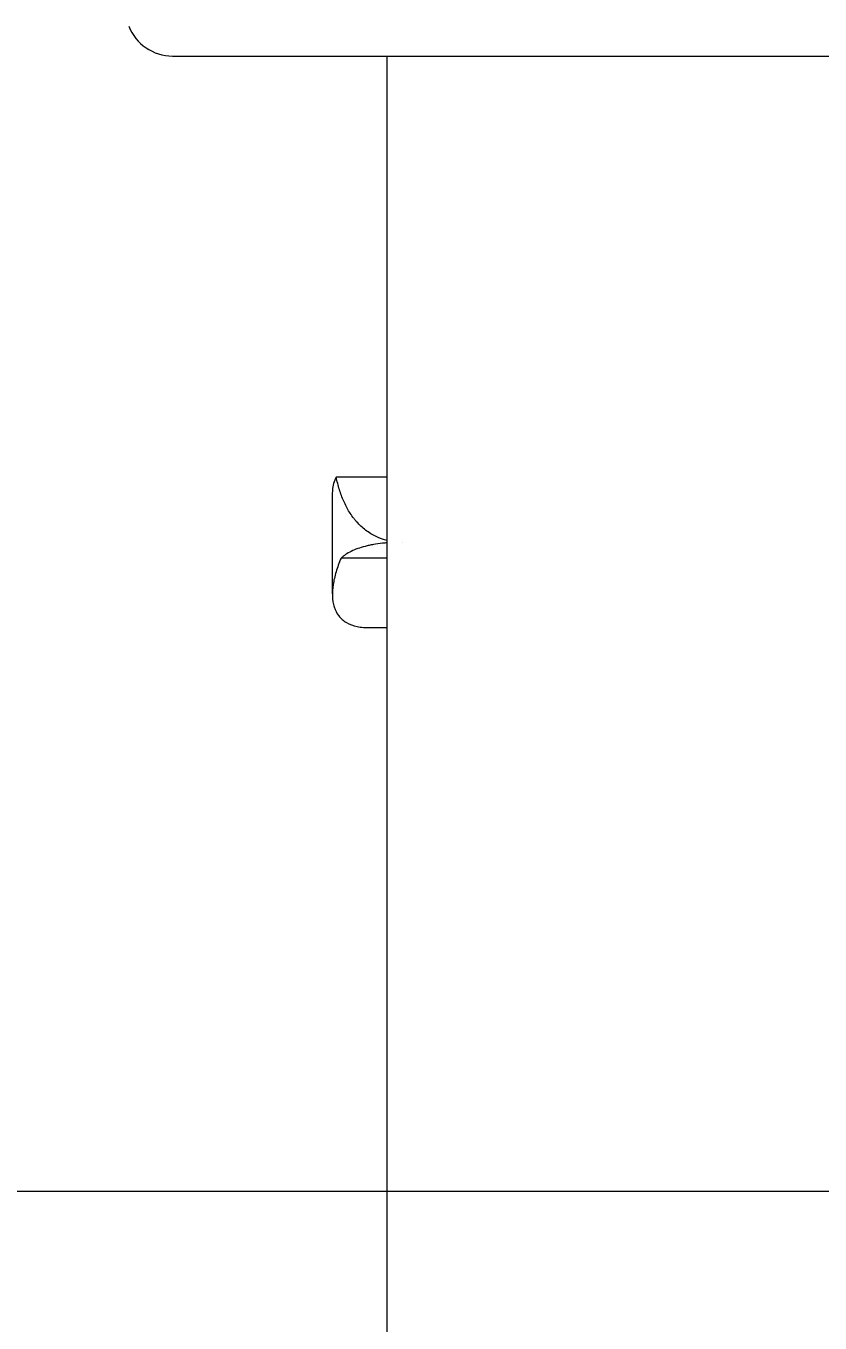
# Model space of a CAD drawing. Extents: x 840 to 1630, y 0 to 579.
# Drawn here: x 1336.48 to 1357.6, y 222.65 to 257.15 of the extents above; entities that cross this region are included whole.
import ezdxf

# ---------------------------------------------------------------- set-up
doc = ezdxf.new("R2010")
doc.units = 0
doc.header["$LTSCALE"] = 10
doc.header["$MEASUREMENT"] = 0
doc.header["$PDMODE"] = 3
doc.header["$PDSIZE"] = -10
doc.layers.get('0').update_dxf_attribs({"linetype": 'CONTINUOUS'})
doc.layers.get('DEFPOINTS').update_dxf_attribs({"linetype": 'CONTINUOUS'})
doc.layers.add('1', color=7, linetype='CONTINUOUS')
doc.styles.add('Daelim Dimension', font='NanumGothic.ttf')
doc.dimstyles.new('DEFAULT', dxfattribs={"dimscale": 2, "dimtxt": 2, "dimasz": 2, "dimexe": 0, "dimexo": 2, "dimgap": 1, "dimtad": 1, "dimdec": 0, "dimzin": 9, "dimdsep": 46, "dimtxsty": 'Daelim Dimension', "dimcen": 0.5, "dimclrd": 5, "dimclre": 5, "dimclrt": 256, "dimadec": 1, "dimazin": 0, "dimtfac": 1, "dimtdec": 0, "dimtix": 1, "dimtmove": 0, "dimatfit": 3, "dimfxl": 1, "dimtolj": 1, "dimtzin": 1, "dimlwd": 9, "dimlwe": 9, "dimarcsym": 0})

# ---------------------------------------------------------------- blocks, each defined once
blk = doc.blocks.new('*D3')
at = {"color": 5, "lineweight": 9, "ltscale": 0.5, "transparency": 16777216}
for p, q in [((1226.945, 357.844), (1226.945, 224.161)), ((1362.13, 248.164), (1362.13, 224.161)), ((1230.945, 226.161), (1358.13, 226.161))]:
    blk.add_line(p, q, dxfattribs=at)
at = {"color": 5, "ltscale": 0.5, "transparency": 16777216}
for points in [[(1230.945, 226.828), (1230.945, 225.494), (1226.945, 226.161)], [(1358.13, 226.828), (1358.13, 225.494), (1362.13, 226.161)]]:
    blk.add_solid(points, dxfattribs=at)
at = {"layer": 'DEFPOINTS', "color": 0, "ltscale": 0.5, "transparency": 16777216}
for p in [(1226.945, 361.844), (1362.13, 252.164), (1362.13, 226.161)]:
    blk.add_point(p, dxfattribs=at)
at = {"color": 7, "lineweight": -3, "ltscale": 0.5, "transparency": 16777216, "insert": (1294.538, 233.612), "char_height": 10, "attachment_point": 5, "style": 'Daelim Dimension'}
blk.add_mtext('\\A1;135', dxfattribs=at)
blk = doc.blocks.new('*D4')
at = {"color": 5, "lineweight": 9, "ltscale": 0.5, "transparency": 16777216}
for p, q in [((1333.13, 257.151), (1140.572, 257.151)), ((1142.572, 98.347), (1142.572, 253.151)), ((1336.311, 94.347), (1140.572, 94.347))]:
    blk.add_line(p, q, dxfattribs=at)
at = {"color": 5, "ltscale": 0.5, "transparency": 16777216}
for points in [[(1141.905, 253.151), (1143.238, 253.151), (1142.572, 257.151)], [(1141.905, 98.347), (1143.238, 98.347), (1142.572, 94.347)]]:
    blk.add_solid(points, dxfattribs=at)
at = {"layer": 'DEFPOINTS', "color": 0, "ltscale": 0.5, "transparency": 16777216}
for p in [(1142.572, 257.151), (1337.13, 257.151), (1340.311, 94.347)]:
    blk.add_point(p, dxfattribs=at)
at = {"color": 7, "lineweight": -3, "ltscale": 0.5, "transparency": 16777216, "insert": (1135.121, 175.749), "char_height": 10, "attachment_point": 5, "rotation": 90, "style": 'Daelim Dimension'}
blk.add_mtext('\\A1;380', dxfattribs=at)

msp = doc.modelspace()

# ---------------------------------------------------------------- linework, layer by layer
at = {"layer": '1', "color": 7, "linetype": 'Continuous', "lineweight": 18}
for p, q in [((1340.38, 256.351), (1362.13, 256.351)), ((1346.088, 186.57), (1346.088, 256.35)), ((1346.088, 245.151), (1344.733, 245.151)), ((1344.63, 244.728), (1344.63, 242.048)), ((1346.088, 242.995), (1344.862, 242.995)), ((1345.591, 241.151), (1346.088, 241.151))]:
    msp.add_line(p, q, dxfattribs=at)
msp.add_arc((1340.38, 257.601), 1.25, 201.2766, 270, dxfattribs=at)
for points, knots in [([(1344.733, 245.151), (1344.703, 245.096), (1344.68, 245.04), (1344.647, 244.923), (1344.637, 244.863), (1344.631, 244.778), (1344.63, 244.755), (1344.63, 244.732)], [0, 0, 0, 0, 0.422498, 0.422498, 0.844996, 0.844996, 1, 1, 1, 1]), ([(1346.088, 243.467), (1345.987, 243.491), (1345.891, 243.525), (1345.787, 243.573), (1345.774, 243.579), (1345.749, 243.592), (1345.711, 243.611), (1345.626, 243.66), (1345.558, 243.706), (1345.428, 243.806), (1345.349, 243.88), (1345.259, 243.982), (1345.242, 244.003), (1345.208, 244.045), (1345.159, 244.109), (1345.114, 244.176), (1345.028, 244.314), (1344.978, 244.41), (1344.89, 244.61), (1344.852, 244.713), (1344.802, 244.874), (1344.786, 244.929), (1344.758, 245.039), (1344.745, 245.094), (1344.733, 245.151)], [0.14098, 0.14098, 0.14098, 0.14098, 0.25, 0.25, 0.265625, 0.265625, 0.28125, 0.3125, 0.375, 0.375, 0.5, 0.5, 0.53125, 0.53125, 0.5625, 0.625, 0.625, 0.75, 0.75, 0.875, 0.875, 0.9375, 0.9375, 1, 1, 1, 1]), ([(1346.088, 243.403), (1346.046, 243.399), (1345.919, 243.387), (1345.8, 243.37), (1345.684, 243.35), (1345.647, 243.342), (1345.591, 243.33), (1345.573, 243.326), (1345.537, 243.317), (1345.448, 243.295), (1345.366, 243.27), (1345.243, 243.226), (1345.128, 243.177), (1345.03, 243.121), (1344.962, 243.076), (1344.941, 243.06), (1344.9, 243.028), (1344.88, 243.012), (1344.862, 242.995)], [0.1898136, 0.1898136, 0.1898136, 0.1898136, 0.25, 0.375, 0.375, 0.4375, 0.4375, 0.46875, 0.46875, 0.5, 0.625, 0.625, 0.75, 0.875, 0.875, 0.9375, 0.9375, 1, 1, 1, 1]), ([(1344.862, 242.995), (1344.81, 242.869), (1344.765, 242.748), (1344.695, 242.514), (1344.668, 242.401), (1344.635, 242.183), (1344.627, 242.078), (1344.632, 241.954), (1344.635, 241.917), (1344.639, 241.881), (1344.642, 241.857), (1344.644, 241.845), (1344.654, 241.786), (1344.664, 241.74), (1344.706, 241.611), (1344.746, 241.532), (1344.814, 241.445), (1344.828, 241.428), (1344.858, 241.396), (1344.875, 241.38), (1344.926, 241.335), (1344.963, 241.308), (1345.085, 241.237), (1345.18, 241.201), (1345.343, 241.167), (1345.4, 241.159), (1345.477, 241.154), (1345.493, 241.153), (1345.524, 241.151), (1345.555, 241.151), (1345.586, 241.151), (1345.6, 241.151)], [0, 0, 0, 0, 0.127166, 0.127166, 0.254332, 0.254332, 0.381497, 0.381497, 0.413289, 0.429184, 0.429184, 0.44508, 0.44508, 0.508663, 0.508663, 0.635829, 0.635829, 0.66762, 0.66762, 0.699412, 0.699412, 0.762995, 0.762995, 0.89016, 0.89016, 0.953743, 0.953743, 0.969639, 0.969639, 0.985535, 1, 1, 1, 1])]:
    msp.add_open_spline(points, degree=3, knots=knots, dxfattribs=at)
msp.add_open_spline([(1346.506, 243.419), (1346.506, 243.419), (1346.506, 243.419), (1346.506, 243.419)], degree=3, dxfattribs=at)
msp.add_open_spline([(1346.506, 243.419), (1346.506, 243.419), (1346.506, 243.419), (1346.506, 243.419)], degree=3, dxfattribs=at)

# ---------------------------------------------------------------- dimensions: what is measured, and where the dimension line sits
at = {"color": 5, "lineweight": -3, "ltscale": 0.5}
dim = msp.add_linear_dim(base=(1362.13, 226.161), p1=(1226.945, 361.844), p2=(1362.13, 252.164), dimstyle='DEFAULT', override={"dimtxt": 5, "dimexe": 1, "dimclrt": 7}, dxfattribs=at)
dim.commit()
dim.dimension.update_dxf_attribs({"geometry": '*D3', "text_midpoint": (1294.538, 233.612)})
dim = msp.add_linear_dim(base=(1142.572, 257.151), p1=(1340.311, 94.347), p2=(1337.13, 257.151), angle=90, text='380', dimstyle='DEFAULT', override={"dimtxt": 5, "dimexe": 1, "dimclrt": 7}, dxfattribs=at)
dim.commit()
dim.dimension.update_dxf_attribs({"geometry": '*D4', "text_midpoint": (1135.121, 175.749)})

doc.saveas('drawing.dxf')
